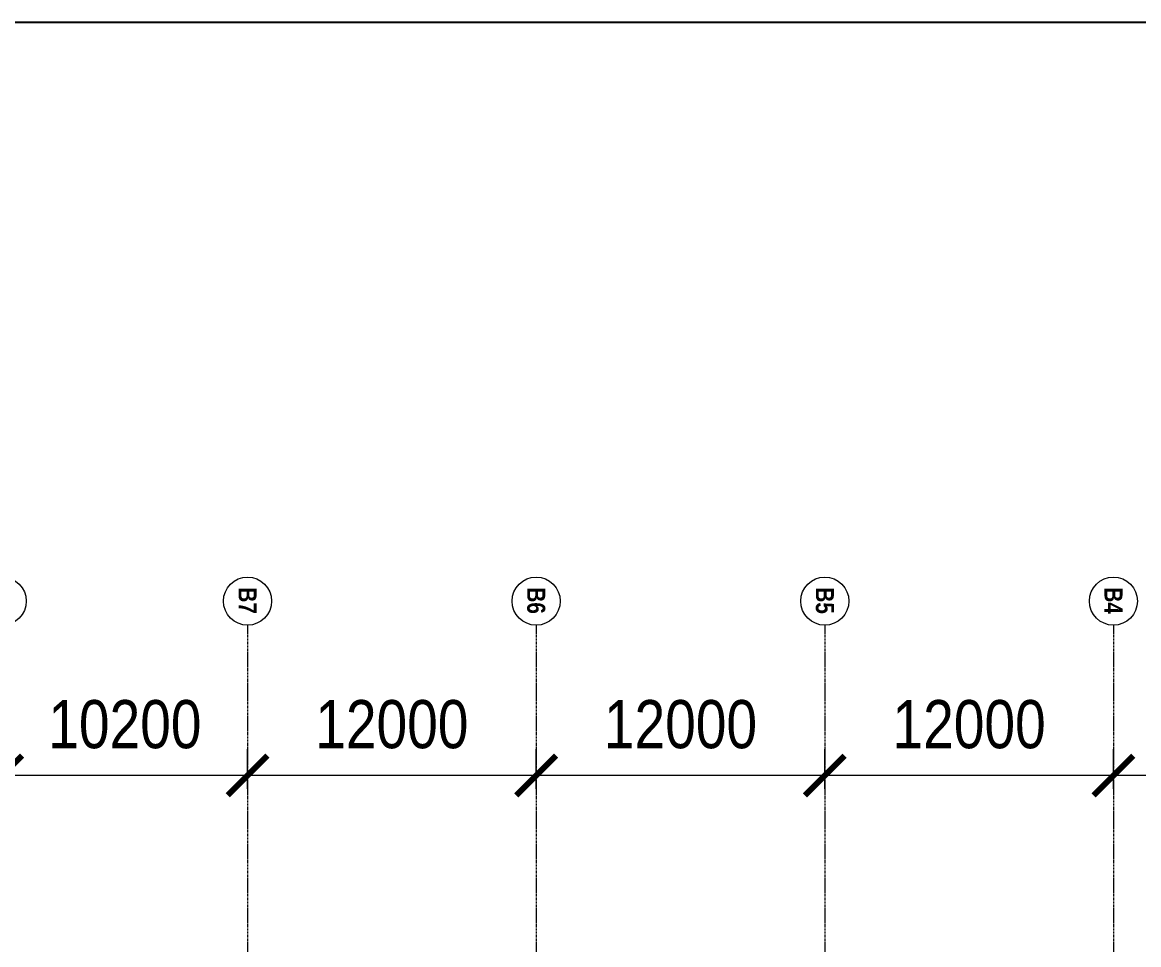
# Model space of a CAD drawing. Extents: x -15449 to 597104, y -1239737 to 53667.
# Drawn here: x 229965 to 276378, y -198415 to -160078 of the extents above; entities that cross this region are included whole.
import ezdxf

# ---------------------------------------------------------------- set-up
doc = ezdxf.new("R2010")
doc.units = 0
doc.header["$LTSCALE"] = 8
doc.linetypes.add('IDA - Grid Line', pattern=[3500, 2000, -500, 500, -500])
doc.layers.get('0').update_dxf_attribs({"color": 1, "linetype": 'CONTINUOUS'})
doc.layers.get('Defpoints').update_dxf_attribs({"linetype": 'CONTINUOUS'})
doc.layers.add('000_CTCI_CSA', color=7, linetype='CONTINUOUS')
doc.layers.add('A-_ANOTGRID_E', color=7, linetype='CONTINUOUS', lineweight=9)
doc.layers.add('A-ANOT----_D', color=7, linetype='CONTINUOUS', lineweight=9)
doc.styles.add('Arial Narrow', font='ARIALN.TTF', dxfattribs={"height": 0.2})
doc.styles.add('Arial Narrow_B', font='ARIALNB.TTF', dxfattribs={"height": 750})
doc.dimstyles.new('probe phase 2', dxfattribs={"dimscale": 1100, "dimtxt": 2000, "dimasz": 1.5, "dimexe": 1, "dimexo": 1, "dimgap": 1, "dimtad": 1, "dimdec": 0, "dimzin": 3, "dimdsep": 46, "dimtxsty": 'Arial Narrow', "dimblk": 'X-F10A-LAY-S0-00-ASITE-002$0$_ArchTick', "dimcen": 0, "dimdle": 1, "dimclrd": 256, "dimclre": 256, "dimclrt": 256, "dimadec": 0, "dimazin": 0, "dimtfac": 0.5, "dimtdec": 0, "dimtix": 1, "dimtmove": 2, "dimatfit": 3, "dimfxl": 1, "dimtolj": 1, "dimtzin": 15, "dimlwd": -1, "dimlwe": -1, "dimarcsym": 0})

# ---------------------------------------------------------------- blocks, each defined once
blk = doc.blocks.new('X-F10A-LAY-S0-00-ASITE-002$0$_ArchTick')
at = {"color": 0, "linetype": 'ByBlock', "const_width": 0.15}
blk.add_lwpolyline([(-0.5, -0.5), (0.5, 0.5)], dxfattribs=at)
blk = doc.blocks.new('*D394')
at = {"layer": 'A-ANOT----_D', "transparency": 16777216}
for p, q in [((-79204, 2624), (-79204, 4279)), ((-69604, 2624), (-69604, 4279)), ((-68504, 3179), (-80304, 3179))]:
    blk.add_line(p, q, dxfattribs=at)
at = {"layer": 'Defpoints', "color": 0, "transparency": 16777216}
for p in [(-79204, 3179), (-79204, 1524, 0), (-69604, 1524, 0)]:
    blk.add_point(p, dxfattribs=at)
at = {"layer": 'A-ANOT----_D', "transparency": 16777216, "xscale": 1650, "yscale": 1650, "zscale": 1650, "rotation": 180}
blk.add_blockref('X-F10A-LAY-S0-00-ASITE-002$0$_ArchTick', (-79204, 3179), dxfattribs=at)
at = {"layer": 'A-ANOT----_D', "transparency": 16777216, "xscale": 1650, "yscale": 1650, "zscale": 1650}
blk.add_blockref('X-F10A-LAY-S0-00-ASITE-002$0$_ArchTick', (-69604, 3179), dxfattribs=at)
at = {"layer": 'A-ANOT----_D', "transparency": 16777216, "insert": (-74404, 5300), "char_height": 2000, "width": 8231.19, "attachment_point": 5, "style": 'Arial Narrow'}
blk.add_mtext('\\A1;9600', dxfattribs=at)
blk = doc.blocks.new('*D395')
at = {"layer": 'A-ANOT----_D', "transparency": 16777216}
for p, q in [((-69604, 2624), (-69604, 4279)), ((-59404, 2624), (-59404, 4279)), ((-58304, 3179), (-70704, 3179))]:
    blk.add_line(p, q, dxfattribs=at)
at = {"layer": 'Defpoints', "color": 0, "transparency": 16777216}
for p in [(-69604, 3179), (-69604, 1524, 0), (-59404, 1524)]:
    blk.add_point(p, dxfattribs=at)
at = {"layer": 'A-ANOT----_D', "transparency": 16777216, "xscale": 1650, "yscale": 1650, "zscale": 1650, "rotation": 180}
blk.add_blockref('X-F10A-LAY-S0-00-ASITE-002$0$_ArchTick', (-69604, 3179), dxfattribs=at)
at = {"layer": 'A-ANOT----_D', "transparency": 16777216, "xscale": 1650, "yscale": 1650, "zscale": 1650}
blk.add_blockref('X-F10A-LAY-S0-00-ASITE-002$0$_ArchTick', (-59404, 3179), dxfattribs=at)
at = {"layer": 'A-ANOT----_D', "transparency": 16777216, "insert": (-64504, 5300), "char_height": 2000, "width": 8231.19, "attachment_point": 5, "style": 'Arial Narrow'}
blk.add_mtext('\\A1;10200', dxfattribs=at)
blk = doc.blocks.new('Grid - 4 mm Dia-18759-PH2 LEVEL 3 PROBE')
at = {"layer": 'A-_ANOTGRID_E'}
blk.add_circle((0, 0), 4, dxfattribs=at)
blk = doc.blocks.new('*D381')
at = {"layer": 'A-ANOT----_D', "transparency": 16777216}
for p, q in [((-59404, 2624), (-59404, 4279)), ((-47404, 2624), (-47404, 4279)), ((-46304, 3179), (-60504, 3179))]:
    blk.add_line(p, q, dxfattribs=at)
at = {"layer": 'Defpoints', "color": 0, "transparency": 16777216}
for p in [(-59404, 3179), (-59404, 1524, 0), (-47404, 1524)]:
    blk.add_point(p, dxfattribs=at)
at = {"layer": 'A-ANOT----_D', "transparency": 16777216, "xscale": 1650, "yscale": 1650, "zscale": 1650, "rotation": 180}
blk.add_blockref('X-F10A-LAY-S0-00-ASITE-002$0$_ArchTick', (-59404, 3179), dxfattribs=at)
at = {"layer": 'A-ANOT----_D', "transparency": 16777216, "xscale": 1650, "yscale": 1650, "zscale": 1650}
blk.add_blockref('X-F10A-LAY-S0-00-ASITE-002$0$_ArchTick', (-47404, 3179), dxfattribs=at)
at = {"layer": 'A-ANOT----_D', "transparency": 16777216, "insert": (-53404, 5300), "char_height": 2000, "width": 8231.19, "attachment_point": 5, "style": 'Arial Narrow'}
blk.add_mtext('\\A1;12000', dxfattribs=at)
blk = doc.blocks.new('*D382')
at = {"layer": 'A-ANOT----_D', "transparency": 16777216}
for p, q in [((-47404, 2624), (-47404, 4279)), ((-35404, 2624), (-35404, 4279)), ((-34304, 3179), (-48504, 3179))]:
    blk.add_line(p, q, dxfattribs=at)
at = {"layer": 'Defpoints', "color": 0, "transparency": 16777216}
for p in [(-47404, 3179), (-47404, 1524, 0), (-35404, 1524)]:
    blk.add_point(p, dxfattribs=at)
at = {"layer": 'A-ANOT----_D', "transparency": 16777216, "xscale": 1650, "yscale": 1650, "zscale": 1650, "rotation": 180}
blk.add_blockref('X-F10A-LAY-S0-00-ASITE-002$0$_ArchTick', (-47404, 3179), dxfattribs=at)
at = {"layer": 'A-ANOT----_D', "transparency": 16777216, "xscale": 1650, "yscale": 1650, "zscale": 1650}
blk.add_blockref('X-F10A-LAY-S0-00-ASITE-002$0$_ArchTick', (-35404, 3179), dxfattribs=at)
at = {"layer": 'A-ANOT----_D', "transparency": 16777216, "insert": (-41404, 5300), "char_height": 2000, "width": 8231.19, "attachment_point": 5, "style": 'Arial Narrow'}
blk.add_mtext('\\A1;12000', dxfattribs=at)
blk = doc.blocks.new('*D383')
at = {"layer": 'A-ANOT----_D', "transparency": 16777216}
for p, q in [((-35404, 2624), (-35404, 4279)), ((-23404, 2624), (-23404, 4279)), ((-22304, 3179), (-36504, 3179))]:
    blk.add_line(p, q, dxfattribs=at)
at = {"layer": 'Defpoints', "color": 0, "transparency": 16777216}
for p in [(-35404, 3179), (-35404, 1524, 0), (-23404, 1524)]:
    blk.add_point(p, dxfattribs=at)
at = {"layer": 'A-ANOT----_D', "transparency": 16777216, "xscale": 1650, "yscale": 1650, "zscale": 1650, "rotation": 180}
blk.add_blockref('X-F10A-LAY-S0-00-ASITE-002$0$_ArchTick', (-35404, 3179), dxfattribs=at)
at = {"layer": 'A-ANOT----_D', "transparency": 16777216, "xscale": 1650, "yscale": 1650, "zscale": 1650}
blk.add_blockref('X-F10A-LAY-S0-00-ASITE-002$0$_ArchTick', (-23404, 3179), dxfattribs=at)
at = {"layer": 'A-ANOT----_D', "transparency": 16777216, "insert": (-29404, 5300), "char_height": 2000, "width": 8231.19, "attachment_point": 5, "style": 'Arial Narrow'}
blk.add_mtext('\\A1;12000', dxfattribs=at)
blk = doc.blocks.new('*D384')
at = {"layer": 'A-ANOT----_D', "transparency": 16777216}
for p, q in [((-23404, 2624), (-23404, 4279)), ((-11404, 2624), (-11404, 4279)), ((-10304, 3179), (-24504, 3179))]:
    blk.add_line(p, q, dxfattribs=at)
at = {"layer": 'Defpoints', "color": 0, "transparency": 16777216}
for p in [(-23404, 3179), (-23404, 1524, 0), (-11404, 1524)]:
    blk.add_point(p, dxfattribs=at)
at = {"layer": 'A-ANOT----_D', "transparency": 16777216, "xscale": 1650, "yscale": 1650, "zscale": 1650, "rotation": 180}
blk.add_blockref('X-F10A-LAY-S0-00-ASITE-002$0$_ArchTick', (-23404, 3179), dxfattribs=at)
at = {"layer": 'A-ANOT----_D', "transparency": 16777216, "xscale": 1650, "yscale": 1650, "zscale": 1650}
blk.add_blockref('X-F10A-LAY-S0-00-ASITE-002$0$_ArchTick', (-11404, 3179), dxfattribs=at)
at = {"layer": 'A-ANOT----_D', "transparency": 16777216, "insert": (-17404, 5300), "char_height": 2000, "width": 8231.19, "attachment_point": 5, "style": 'Arial Narrow'}
blk.add_mtext('\\A1;12000', dxfattribs=at)
blk = doc.blocks.new('column grid')
at = {"layer": 'A-_ANOTGRID_E', "color": 8, "linetype": 'IDA - Grid Line', "ltscale": 0.005, "true_color": 0x808080}
for p, q in [((-59404.4, 9427, 0), (-59404.4, -120414.2, 0)), ((-47404.4, 9427, 0), (-47404.4, -120414.2, 0)), ((-35404.4, 9427, 0), (-35404.4, -120414.2, 0)), ((-23404.4, 9427, 0), (-23404.4, -120414.2, 0))]:
    blk.add_line(p, q, dxfattribs=at)
at = {"layer": 'Defpoints', "color": 2, "elevation": 0}
blk.add_lwpolyline([(-127418.5, 34485), (48331.5, 34485), (48331.5, -126648), (-127418.5, -126648)], close=True, dxfattribs=at)
at = {"layer": 'A-_ANOTGRID_E', "color": 1, "xscale": 249.9999999999997, "yscale": 249.9999999999997, "zscale": 249.9999999999997, "rotation": 179.9999999999998}
blk.add_blockref('Grid - 4 mm Dia-18759-PH2 LEVEL 3 PROBE', (-69604.4, 10427, 0), dxfattribs=at)
at = {"layer": 'A-_ANOTGRID_E'}
for p, xscale, yscale, zscale, rotation in [((-59404.4, 10427, 0), 249.9999999999997, 249.9999999999997, 249.9999999999997, 180), ((-47404.4, 10427, 0), 249.9999999999997, 249.9999999999997, 249.9999999999997, 179.9999999999998), ((-35404.4, 10427, 0), 249.9999999999998, 249.9999999999998, 249.9999999999998, 179.9999999999997), ((-23404.4, 10427, 0), 249.9999999999997, 249.9999999999997, 249.9999999999997, 179.9999999999999)]:
    blk.add_blockref('Grid - 4 mm Dia-18759-PH2 LEVEL 3 PROBE', p, dxfattribs=dict(at, xscale=xscale, yscale=yscale, zscale=zscale, rotation=rotation))
at = {"layer": 'A-_ANOTGRID_E', "char_height": 750, "width": 1342.827, "attachment_point": 1, "rotation": 270, "style": 'Arial Narrow_B'}
for s, insert in [('B7', (-59026.3, 10996, 0)), ('B6', (-47026.3, 10996, 0)), ('B5', (-35026.3, 10996, 0)), ('B4', (-23026.3, 10996, 0))]:
    blk.add_mtext(s, dxfattribs=dict(at, insert=insert))
at = {"layer": 'A-ANOT----_D'}
for base, p1, p2, picture, middle in [((-79204.4, 3178.8, 0), (-69604.4, 1524.3, 0), (-79204.4, 1524.3, 0), '*D394', (-74404.4, 5299.9, 0)), ((-69604.4, 3178.8, 0), (-59404.4, 1524.3, 0), (-69604.4, 1524.3, 0), '*D395', (-64504.4, 5299.9, 0)), ((-59404.4, 3178.8, 0), (-47404.4, 1524.3, 0), (-59404.4, 1524.3, 0), '*D381', (-53404.4, 5299.9, 0)), ((-47404.4, 3178.8, 0), (-35404.4, 1524.3, 0), (-47404.4, 1524.3, 0), '*D382', (-41404.4, 5299.9, 0)), ((-35404.4, 3178.8, 0), (-23404.4, 1524.3, 0), (-35404.4, 1524.3, 0), '*D383', (-29404.4, 5299.9, 0)), ((-23404.4, 3178.8, 0), (-11404.4, 1524.3, 0), (-23404.4, 1524.3, 0), '*D384', (-17404.4, 5299.9, 0))]:
    dim = blk.add_linear_dim(base=base, p1=p1, p2=p2, dimstyle='probe phase 2', dxfattribs=at)
    dim.commit()
    dim.dimension.update_dxf_attribs({"geometry": picture, "text_midpoint": middle})
blk = doc.blocks.new('CTCI_Building Footprint and Grid')
at = {"color": 252}
blk.add_blockref('column grid', (1987651, -866033, 0), dxfattribs=at)

msp = doc.modelspace()

# ---------------------------------------------------------------- block references
at = {"layer": '000_CTCI_CSA', "color": 2}
msp.add_blockref('CTCI_Building Footprint and Grid', (-1688918.33, 671469.6085, 0), dxfattribs=at)

doc.saveas('drawing.dxf')
